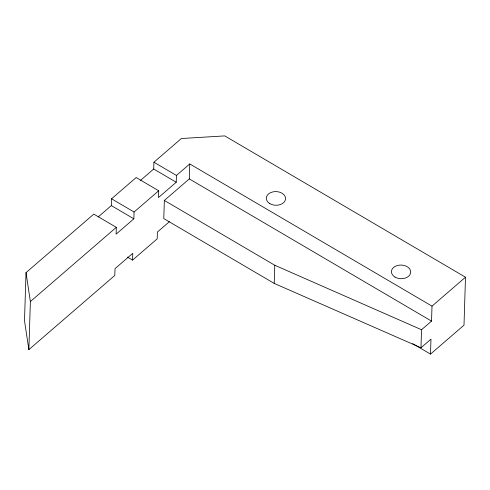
<?xml version="1.0" encoding="UTF-8"?>
<svg xmlns="http://www.w3.org/2000/svg" width="490" height="490" viewBox="0 0 490 490"><rect width="100%" height="100%" fill="white"/><g stroke="black" fill="none" stroke-linecap="round" stroke-linejoin="round"><path stroke-width="0.73" d="M412.69 343.643L430.508 354.099L430.973 339.141L420.971 347.777L274.21 283.404L163.782 218.589L164.352 200.441L189.293 178.905L189.759 163.936L432.009 306.134L431.537 321.103L421.535 329.739L420.971 347.777M140.538 180.393L153.707 169.019L153.921 162.214L181.361 138.523L224.751 135.901L465.5 277.218L463.999 325.182L430.508 354.099M98.165 216.972L111.34 205.598L111.555 198.793L136.171 177.539L158.693 190.763L134.076 212.017L133.862 218.822L116.112 234.147L116.326 227.342L93.798 214.124L26.013 272.654L24.5 320.742L28.867 349.64L114.813 275.435L115.028 268.649L132.778 253.318L132.563 260.104L127.418 257.085M28.867 349.64L30.374 301.552L26.013 272.654M158.693 190.763L158.478 197.568L176.235 182.237L176.443 175.432L189.759 163.936M274.21 283.404L274.78 265.255L164.352 200.441M30.374 301.552L116.326 227.342M169.424 221.664L157.394 232.046L157.18 238.857L132.563 260.104M432.009 306.134L465.5 277.218M274.78 265.255L421.535 329.739M189.293 178.905L431.537 321.103M153.921 162.214L176.443 175.432M153.707 169.019L176.235 182.237M111.555 198.793L134.076 212.017M111.34 205.598L133.862 218.822M395.007 277.095A9.647 6.836 1.8 0 0 410.589 273.077A9.647 6.836 1.8 0 0 397.586 265.445A9.647 6.836 1.8 0 0 395.007 277.095M269.88 203.65A9.647 6.836 1.8 0 0 285.462 199.626A9.647 6.836 1.8 0 0 272.458 191.994A9.647 6.836 1.8 0 0 269.88 203.65"/></g></svg>
